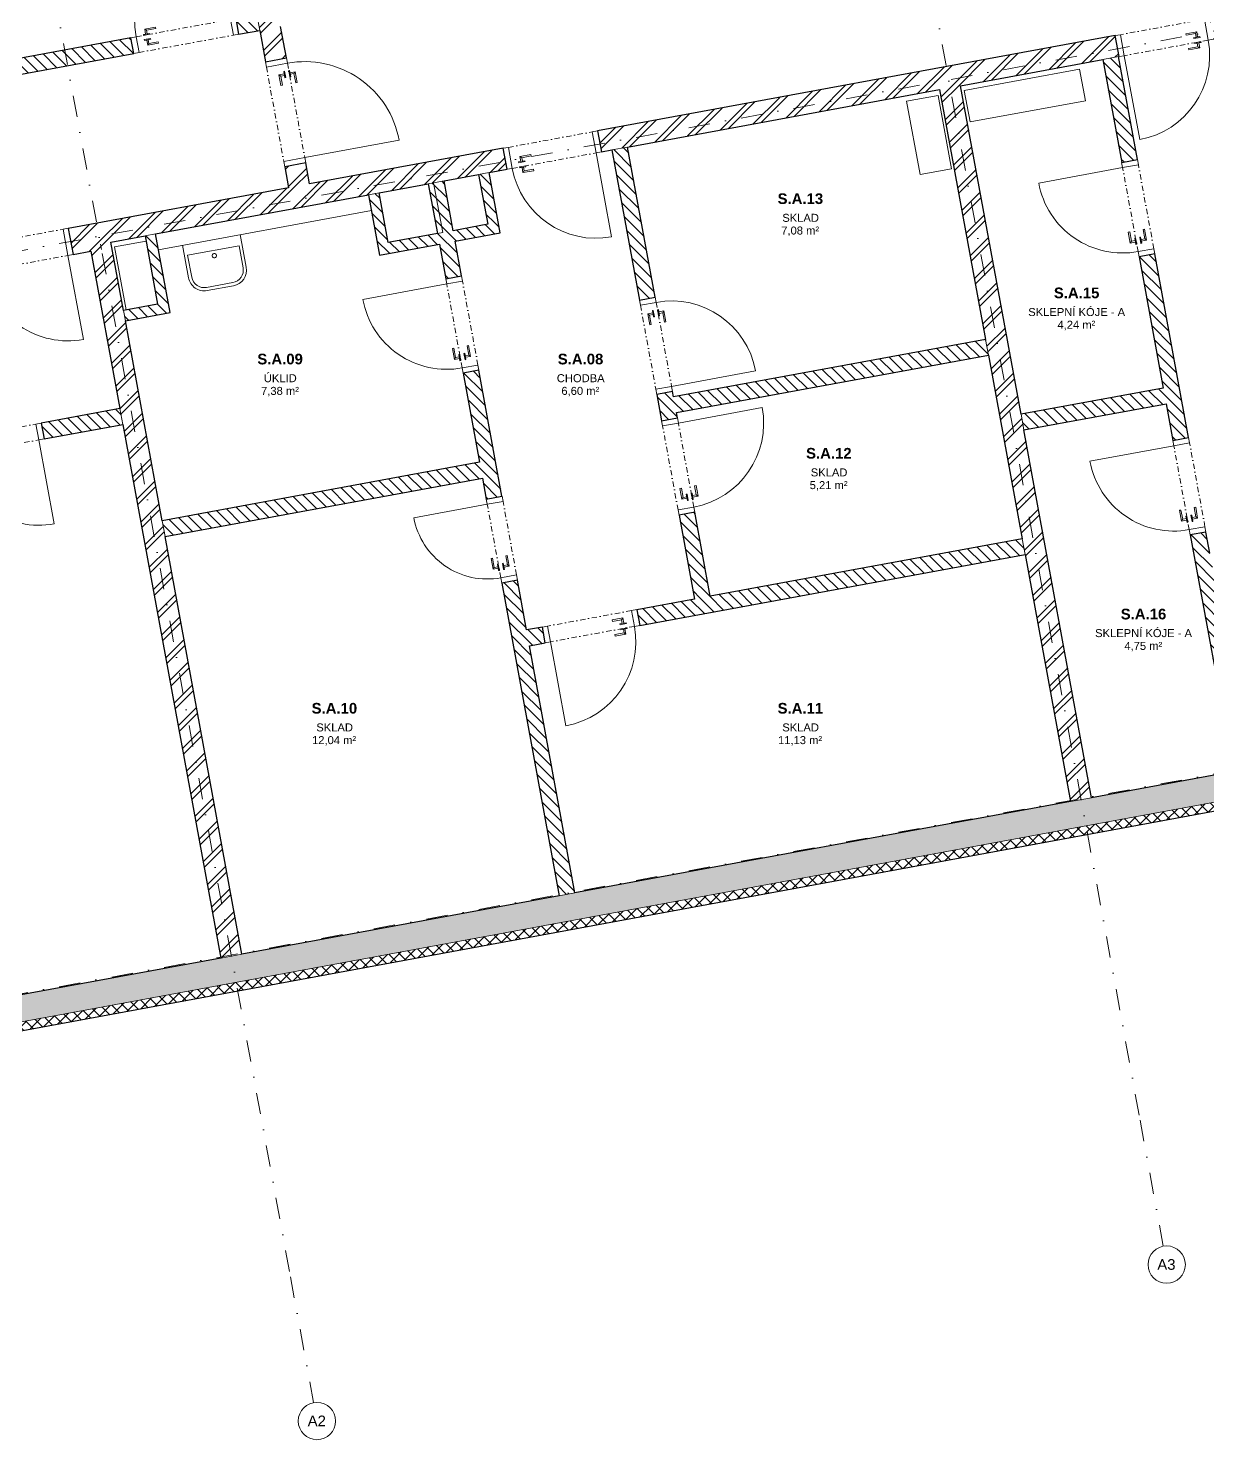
# Model space of a CAD drawing. Header units: millimetres. Extents: x -257414 to 61410, y -2356 to 77022.
# Drawn here: x -94923 to -83864, y -744 to 12512 of the extents above; entities that cross this region are included whole.
import ezdxf

# ---------------------------------------------------------------- set-up
doc = ezdxf.new("R2010")
doc.units = ezdxf.units.MM
doc.linetypes.add('HA_DashDot_10mm-S3mm', pattern=[500, 200, -150, 0, -150])
doc.linetypes.add('HA_DashDot_2_2mm-S0_6mm', pattern=[110, 50, -30, 0, -30])
for name, color, linetype, lineweight in [('-UNDERLAY_A-AREA-____-IDEN', 9, 'Continuous', 9), ('-UNDERLAY_A-DOOR-____-OTLN', 9, 'Continuous', 9), ('-UNDERLAY_A-DOOR-FRAM-MCUT', 9, 'Continuous', 9), ('-UNDERLAY_A-GENM-____-OTLN', 9, 'Continuous', 9), ('-UNDERLAY_A-WALL-____-MCUT', 9, 'Continuous', 9), ('-UNDERLAY_A-WALL-____-PATT', 9, 'Continuous', 25), ('-UNDERLAY_I-WALL-____-MCUT', 9, 'Continuous', 25), ('-UNDERLAY_I-WALL-____-OTLN', 9, 'Continuous', 9), ('-UNDERLAY_P-SANR-FIXT-OTLN', 9, 'Continuous', 9), ('-UNDERLAY_S-GRID-____-IDEN', 9, 'Continuous', 9), ('-UNDERLAY_S-GRID-____-OTLN', 9, 'Continuous', 5), ('A-DOOR-____-MCUT', 9, 'HA_DashDot_2_2mm-S0_6mm', 9), ('A-DOOR-____-OTLN', 9, 'Continuous', 9)]:
    doc.layers.add(name, color=color, linetype=linetype, lineweight=lineweight)
doc.styles.add('Arial_1', font='arial.ttf', dxfattribs={"height": 100})
doc.styles.add('Arial_2', font='arial.ttf', dxfattribs={"height": 75})
doc.styles.add('Arial_B', font='arialbd.ttf', dxfattribs={"height": 100})
pattern_1 = [(45, (39655.53, 4369.22), (-125.7236, 125.7236), []), (45, (39655.53, 4559.72), (-125.7236, 125.7236), [])]
pattern_2 = [(135, (39655.53, 4369.22), (-53.033, -53.033), [])]

# ---------------------------------------------------------------- blocks, each defined once
blk = doc.blocks.new('HA_GM_Shaft_Rectangle _1_ - Default-1406563-1PP')
at = {"layer": '-UNDERLAY_A-GENM-____-OTLN'}
for p, q in [((0, -600), (0, 0)), ((0, 0), (300, 0)), ((300, 0), (300, -600)), ((300, -600), (0, -600))]:
    blk.add_line(p, q, dxfattribs=at)
blk = doc.blocks.new('HA_GM_Shaft_Rectangle _1_ - Default-1406567-1PP')
at = {"layer": '-UNDERLAY_A-GENM-____-OTLN'}
for p, q in [((0, -700), (0, 0)), ((0, 0), (300, 0)), ((300, 0), (300, -700)), ((300, -700), (0, -700))]:
    blk.add_line(p, q, dxfattribs=at)
blk = doc.blocks.new('HA_GM_Shaft_Rectangle _1_ - Default-1406568-1PP')
at = {"layer": '-UNDERLAY_A-GENM-____-OTLN'}
for p, q in [((0, -300), (0, 0)), ((0, 0), (1100, 0)), ((1100, 0), (1100, -300)), ((1100, -300), (0, -300))]:
    blk.add_line(p, q, dxfattribs=at)
blk = doc.blocks.new('HA_DR_Single_Swing_Solid - In_900x1970_SKLEP-1383035-1PP')
at = {"layer": '-UNDERLAY_A-DOOR-FRAM-MCUT'}
for p, q in [((-500, 100), (-450, 100)), ((-450, 100), (-450, -100)), ((450, 100), (500, 100)), ((450, -100), (450, 100)), ((-450, -100), (-500, -100)), ((500, -100), (450, -100))]:
    blk.add_line(p, q, dxfattribs=at)
at = {"layer": 'A-DOOR-____-MCUT'}
for p, q in [((-450, 100), (450, 100)), ((-450, -100), (450, -100))]:
    blk.add_line(p, q, dxfattribs=at)
at = {"layer": 'A-DOOR-____-OTLN', "lineweight": 5}
blk.add_line((450, 1000), (450, 100), dxfattribs=at)
at = {"layer": 'A-DOOR-____-OTLN'}
for p, q in [((-358, 157), (-358, 108)), ((-255, 157), (-358, 157)), ((-343, 108), (-343, 143)), ((-343, 143), (-255, 143)), ((-255, 157), (-255, 143)), ((-380, 108), (-320, 108)), ((-380, 108), (-380, 100)), ((-320, 100), (-380, 100)), ((-380, 60), (-320, 60)), ((-380, 60), (-380, 52)), ((-320, 52), (-380, 52)), ((-358, 52), (-358, 2)), ((-358, 2), (-255, 2)), ((-343, 17), (-343, 52)), ((-255, 17), (-343, 17)), ((-320, 100), (-320, 108)), ((-320, 52), (-320, 60)), ((-255, 17), (-255, 2))]:
    blk.add_line(p, q, dxfattribs=at)
at = {"layer": 'A-DOOR-____-OTLN', "lineweight": 5}
blk.add_arc((450, 100), 900, 90, 180, dxfattribs=at)
at = {"layer": 'A-DOOR-____-OTLN'}
for points in [[(-343, 143), (-343, 143), (-343, 143), (-343, 143), (-343, 143), (-344, 144), (-344, 144), (-345, 145), (-345, 145), (-346, 146), (-347, 147), (-347, 147), (-348, 148), (-348, 148), (-349, 149), (-349, 149), (-350, 150), (-350, 150), (-350, 150), (-351, 151), (-351, 151), (-352, 152), (-352, 152), (-353, 153), (-353, 153), (-354, 154), (-354, 154), (-355, 155), (-355, 155), (-356, 156), (-356, 156), (-357, 157), (-357, 157), (-357, 157), (-358, 157), (-358, 157)], [(-358, 2), (-358, 2), (-357, 3), (-357, 3), (-357, 3), (-356, 4), (-356, 4), (-355, 5), (-355, 5), (-354, 6), (-353, 7), (-353, 7), (-352, 8), (-352, 8), (-351, 9), (-351, 9), (-350, 10), (-350, 10), (-350, 10), (-349, 11), (-349, 11), (-348, 12), (-348, 12), (-347, 13), (-347, 13), (-346, 14), (-346, 14), (-345, 15), (-345, 15), (-344, 16), (-344, 16), (-343, 17), (-343, 17), (-343, 17), (-343, 17), (-343, 17)]]:
    blk.add_open_spline(points, degree=3, knots=[0, 0, 0, 0, 0.083333, 0.125, 0.166667, 0.208333, 0.229167, 0.25, 0.291667, 0.333333, 0.354167, 0.375, 0.395833, 0.416667, 0.4375, 0.458333, 0.479167, 0.5, 0.520833, 0.541667, 0.5625, 0.583333, 0.604167, 0.625, 0.645833, 0.666667, 0.6875, 0.708333, 0.75, 0.770833, 0.791667, 0.833333, 0.875, 0.916667, 1, 1, 1, 1], dxfattribs=at)
blk = doc.blocks.new('HA_DR_Single_Swing_Solid - In_900x1970_SKLEP-1383148-1PP')
at = {"layer": '-UNDERLAY_A-DOOR-FRAM-MCUT'}
for p, q in [((-500, 75), (-450, 75)), ((-450, 75), (-450, -75)), ((450, 75), (500, 75)), ((450, -75), (450, 75)), ((-450, -75), (-500, -75)), ((500, -75), (450, -75))]:
    blk.add_line(p, q, dxfattribs=at)
at = {"layer": 'A-DOOR-____-MCUT'}
for p, q in [((-450, 75), (450, 75)), ((-450, -75), (450, -75))]:
    blk.add_line(p, q, dxfattribs=at)
at = {"layer": 'A-DOOR-____-OTLN', "lineweight": 5}
blk.add_line((450, 975), (450, 75), dxfattribs=at)
at = {"layer": 'A-DOOR-____-OTLN'}
for p, q in [((-380, 83), (-320, 83)), ((-380, 83), (-380, 75)), ((-320, 75), (-380, 75)), ((-380, 35), (-320, 35)), ((-380, 35), (-380, 27)), ((-320, 27), (-380, 27)), ((-358, 132), (-358, 83)), ((-255, 132), (-358, 132)), ((-358, 27), (-358, -22)), ((-343, 83), (-343, 118)), ((-343, 118), (-255, 118)), ((-343, -8), (-343, 27)), ((-320, 75), (-320, 83)), ((-320, 27), (-320, 35)), ((-255, 132), (-255, 118)), ((-358, -22), (-255, -22)), ((-255, -8), (-343, -8)), ((-255, -8), (-255, -22))]:
    blk.add_line(p, q, dxfattribs=at)
at = {"layer": 'A-DOOR-____-OTLN', "lineweight": 5}
blk.add_arc((450, 75), 900, 90, 180, dxfattribs=at)
at = {"layer": 'A-DOOR-____-OTLN'}
for points in [[(-343, 118), (-343, 118), (-343, 118), (-343, 118), (-343, 118), (-344, 119), (-344, 119), (-345, 120), (-345, 120), (-346, 121), (-347, 122), (-347, 122), (-348, 123), (-348, 123), (-349, 124), (-349, 124), (-350, 125), (-350, 125), (-350, 125), (-351, 126), (-351, 126), (-352, 127), (-352, 127), (-353, 128), (-353, 128), (-354, 129), (-354, 129), (-355, 130), (-355, 130), (-356, 131), (-356, 131), (-357, 132), (-357, 132), (-357, 132), (-358, 132), (-358, 132)], [(-358, -22), (-358, -22), (-357, -22), (-357, -22), (-357, -22), (-356, -21), (-356, -21), (-355, -20), (-355, -20), (-354, -19), (-353, -18), (-353, -18), (-352, -17), (-352, -17), (-351, -16), (-351, -16), (-350, -15), (-350, -15), (-350, -15), (-349, -14), (-349, -14), (-348, -13), (-348, -13), (-347, -12), (-347, -12), (-346, -11), (-346, -11), (-345, -10), (-345, -10), (-344, -9), (-344, -9), (-343, -8), (-343, -8), (-343, -8), (-343, -8), (-343, -8)]]:
    blk.add_open_spline(points, degree=3, knots=[0, 0, 0, 0, 0.083333, 0.125, 0.166667, 0.208333, 0.229167, 0.25, 0.291667, 0.333333, 0.354167, 0.375, 0.395833, 0.416667, 0.4375, 0.458333, 0.479167, 0.5, 0.520833, 0.541667, 0.5625, 0.583333, 0.604167, 0.625, 0.645833, 0.666667, 0.6875, 0.708333, 0.75, 0.770833, 0.791667, 0.833333, 0.875, 0.916667, 1, 1, 1, 1], dxfattribs=at)
blk = doc.blocks.new('HA_DR_Single_Swing_Solid - In_800x1970_SKLEP-1384679-1PP')
at = {"layer": '-UNDERLAY_A-DOOR-FRAM-MCUT'}
for p, q in [((-450, 100), (-400, 100)), ((-400, 100), (-400, -100)), ((400, 100), (450, 100)), ((400, -100), (400, 100)), ((-400, -100), (-450, -100)), ((450, -100), (400, -100))]:
    blk.add_line(p, q, dxfattribs=at)
at = {"layer": 'A-DOOR-____-MCUT'}
for p, q in [((-400, 100), (400, 100)), ((-400, -100), (400, -100))]:
    blk.add_line(p, q, dxfattribs=at)
at = {"layer": 'A-DOOR-____-OTLN', "lineweight": 5}
blk.add_line((400, 900), (400, 100), dxfattribs=at)
at = {"layer": 'A-DOOR-____-OTLN'}
for p, q in [((-308, 157), (-308, 108)), ((-205, 157), (-308, 157)), ((-293, 108), (-293, 143)), ((-293, 143), (-205, 143)), ((-205, 157), (-205, 143)), ((-330, 108), (-270, 108)), ((-330, 108), (-330, 100)), ((-270, 100), (-330, 100)), ((-330, 60), (-270, 60)), ((-330, 60), (-330, 52)), ((-270, 52), (-330, 52)), ((-308, 52), (-308, 3)), ((-308, 3), (-205, 3)), ((-293, 17), (-293, 52)), ((-205, 17), (-293, 17)), ((-270, 100), (-270, 108)), ((-270, 52), (-270, 60)), ((-205, 17), (-205, 3))]:
    blk.add_line(p, q, dxfattribs=at)
at = {"layer": 'A-DOOR-____-OTLN', "lineweight": 5}
blk.add_arc((400, 100), 800, 90, 180, dxfattribs=at)
at = {"layer": 'A-DOOR-____-OTLN'}
for points in [[(-293, 143), (-293, 143), (-293, 143), (-293, 143), (-293, 143), (-294, 144), (-294, 144), (-295, 145), (-295, 145), (-296, 146), (-297, 147), (-297, 147), (-298, 148), (-298, 148), (-299, 149), (-299, 149), (-300, 150), (-300, 150), (-300, 150), (-301, 151), (-301, 151), (-302, 152), (-302, 152), (-303, 153), (-303, 153), (-304, 154), (-304, 154), (-305, 155), (-305, 155), (-306, 156), (-306, 156), (-307, 157), (-307, 157), (-307, 157), (-308, 157), (-308, 157)], [(-308, 3), (-308, 3), (-307, 3), (-307, 3), (-307, 3), (-306, 4), (-306, 4), (-305, 5), (-305, 5), (-304, 6), (-303, 7), (-303, 7), (-302, 8), (-302, 8), (-301, 9), (-301, 9), (-300, 10), (-300, 10), (-300, 10), (-299, 11), (-299, 11), (-298, 12), (-298, 12), (-297, 13), (-297, 13), (-296, 14), (-296, 14), (-295, 15), (-295, 15), (-294, 16), (-294, 16), (-293, 17), (-293, 17), (-293, 17), (-293, 17), (-293, 17)]]:
    blk.add_open_spline(points, degree=3, knots=[0, 0, 0, 0, 0.083333, 0.125, 0.166667, 0.208333, 0.229167, 0.25, 0.291667, 0.333333, 0.354167, 0.375, 0.395833, 0.416667, 0.4375, 0.458333, 0.479167, 0.5, 0.520833, 0.541667, 0.5625, 0.583333, 0.604167, 0.625, 0.645833, 0.666667, 0.6875, 0.708333, 0.75, 0.770833, 0.791667, 0.833333, 0.875, 0.916667, 1, 1, 1, 1], dxfattribs=at)
blk = doc.blocks.new('HA_DR_Single_Swing_Solid - In_800x1970_SKLEP-1384801-1PP')
at = {"layer": '-UNDERLAY_A-DOOR-FRAM-MCUT'}
for p, q in [((-450, 75), (-400, 75)), ((-400, 75), (-400, -75)), ((400, 75), (450, 75)), ((400, -75), (400, 75)), ((-400, -75), (-450, -75)), ((450, -75), (400, -75))]:
    blk.add_line(p, q, dxfattribs=at)
at = {"layer": 'A-DOOR-____-MCUT'}
for p, q in [((-400, 75), (400, 75)), ((-400, -75), (400, -75))]:
    blk.add_line(p, q, dxfattribs=at)
at = {"layer": 'A-DOOR-____-OTLN', "lineweight": 5}
blk.add_line((400, 875), (400, 75), dxfattribs=at)
at = {"layer": 'A-DOOR-____-OTLN'}
for p, q in [((-330, 83), (-270, 83)), ((-330, 83), (-330, 75)), ((-270, 75), (-330, 75)), ((-330, 35), (-270, 35)), ((-330, 35), (-330, 27)), ((-270, 27), (-330, 27)), ((-308, 132), (-308, 83)), ((-205, 132), (-308, 132)), ((-308, 27), (-308, -22)), ((-293, 83), (-293, 118)), ((-293, 118), (-205, 118)), ((-293, -8), (-293, 27)), ((-270, 75), (-270, 83)), ((-270, 27), (-270, 35)), ((-205, 132), (-205, 118)), ((-308, -22), (-205, -22)), ((-205, -8), (-293, -8)), ((-205, -8), (-205, -22))]:
    blk.add_line(p, q, dxfattribs=at)
at = {"layer": 'A-DOOR-____-OTLN', "lineweight": 5}
blk.add_arc((400, 75), 800, 90, 180, dxfattribs=at)
at = {"layer": 'A-DOOR-____-OTLN'}
for points in [[(-293, 118), (-293, 118), (-293, 118), (-293, 118), (-293, 118), (-294, 119), (-294, 119), (-295, 120), (-295, 120), (-296, 121), (-297, 122), (-297, 122), (-298, 123), (-298, 123), (-299, 124), (-299, 124), (-300, 125), (-300, 125), (-300, 125), (-301, 126), (-301, 126), (-302, 127), (-302, 127), (-303, 128), (-303, 128), (-304, 129), (-304, 129), (-305, 130), (-305, 130), (-306, 131), (-306, 131), (-307, 132), (-307, 132), (-307, 132), (-308, 132), (-308, 132)], [(-308, -22), (-308, -22), (-307, -22), (-307, -22), (-307, -22), (-306, -21), (-306, -21), (-305, -20), (-305, -20), (-304, -19), (-303, -18), (-303, -18), (-302, -17), (-302, -17), (-301, -16), (-301, -16), (-300, -15), (-300, -15), (-300, -15), (-299, -14), (-299, -14), (-298, -13), (-298, -13), (-297, -12), (-297, -12), (-296, -11), (-296, -11), (-295, -10), (-295, -10), (-294, -9), (-294, -9), (-293, -8), (-293, -8), (-293, -8), (-293, -8), (-293, -8)]]:
    blk.add_open_spline(points, degree=3, knots=[0, 0, 0, 0, 0.083333, 0.125, 0.166667, 0.208333, 0.229167, 0.25, 0.291667, 0.333333, 0.354167, 0.375, 0.395833, 0.416667, 0.4375, 0.458333, 0.479167, 0.5, 0.520833, 0.541667, 0.5625, 0.583333, 0.604167, 0.625, 0.645833, 0.666667, 0.6875, 0.708333, 0.75, 0.770833, 0.791667, 0.833333, 0.875, 0.916667, 1, 1, 1, 1], dxfattribs=at)
blk = doc.blocks.new('HA_DR_Single_Swing_Solid - In_800x1970_SKLEP-1385523-1PP')
at = {"layer": '-UNDERLAY_A-DOOR-FRAM-MCUT'}
for p, q in [((-400, 100), (-450, 100)), ((-400, -100), (-400, 100)), ((450, 100), (400, 100)), ((400, 100), (400, -100)), ((-450, -100), (-400, -100)), ((400, -100), (450, -100))]:
    blk.add_line(p, q, dxfattribs=at)
at = {"layer": 'A-DOOR-____-MCUT'}
for p, q in [((-400, 100), (400, 100)), ((-400, -100), (400, -100))]:
    blk.add_line(p, q, dxfattribs=at)
at = {"layer": 'A-DOOR-____-OTLN'}
for p, q in [((-330, -52), (-270, -52)), ((-330, -52), (-330, -60)), ((-270, -60), (-330, -60)), ((-330, -100), (-270, -100)), ((-330, -100), (-330, -108)), ((-270, -108), (-330, -108)), ((-308, -3), (-308, -52)), ((-205, -3), (-308, -3)), ((-308, -108), (-308, -158)), ((-293, -52), (-293, -18)), ((-293, -18), (-205, -18)), ((-293, -143), (-293, -108)), ((-270, -60), (-270, -52)), ((-270, -108), (-270, -100)), ((-205, -3), (-205, -18)), ((-308, -158), (-205, -158)), ((-205, -143), (-293, -143)), ((-205, -143), (-205, -158))]:
    blk.add_line(p, q, dxfattribs=at)
at = {"layer": 'A-DOOR-____-OTLN', "lineweight": 5}
blk.add_line((400, -900), (400, -100), dxfattribs=at)
blk.add_arc((400, -100), 800, 180, 270, dxfattribs=at)
at = {"layer": 'A-DOOR-____-OTLN'}
for points in [[(-293, -18), (-293, -18), (-293, -17), (-293, -17), (-293, -17), (-294, -16), (-294, -16), (-295, -15), (-295, -15), (-296, -14), (-297, -13), (-297, -13), (-298, -12), (-298, -12), (-299, -11), (-299, -11), (-300, -10), (-300, -10), (-300, -10), (-301, -9), (-301, -9), (-302, -8), (-302, -8), (-303, -7), (-303, -7), (-304, -6), (-304, -6), (-305, -5), (-305, -5), (-306, -4), (-306, -4), (-307, -3), (-307, -3), (-307, -3), (-308, -3), (-308, -3)], [(-308, -158), (-308, -158), (-307, -157), (-307, -157), (-307, -157), (-306, -156), (-306, -156), (-305, -155), (-305, -155), (-304, -154), (-303, -153), (-303, -153), (-302, -152), (-302, -152), (-301, -151), (-301, -151), (-300, -150), (-300, -150), (-300, -150), (-299, -149), (-299, -149), (-298, -148), (-298, -148), (-297, -147), (-297, -147), (-296, -146), (-296, -146), (-295, -145), (-295, -145), (-294, -144), (-294, -144), (-293, -143), (-293, -143), (-293, -143), (-293, -143), (-293, -143)]]:
    blk.add_open_spline(points, degree=3, knots=[0, 0, 0, 0, 0.083333, 0.125, 0.166667, 0.208333, 0.229167, 0.25, 0.291667, 0.333333, 0.354167, 0.375, 0.395833, 0.416667, 0.4375, 0.458333, 0.479167, 0.5, 0.520833, 0.541667, 0.5625, 0.583333, 0.604167, 0.625, 0.645833, 0.666667, 0.6875, 0.708333, 0.75, 0.770833, 0.791667, 0.833333, 0.875, 0.916667, 1, 1, 1, 1], dxfattribs=at)
blk = doc.blocks.new('HA_DR_Single_Swing_Solid - In_800x1970_SKLEP-1385622-1PP')
at = {"layer": '-UNDERLAY_A-DOOR-FRAM-MCUT'}
for p, q in [((-400, 75), (-450, 75)), ((-400, -75), (-400, 75)), ((450, 75), (400, 75)), ((400, 75), (400, -75)), ((-450, -75), (-400, -75)), ((400, -75), (450, -75))]:
    blk.add_line(p, q, dxfattribs=at)
at = {"layer": 'A-DOOR-____-MCUT'}
for p, q in [((-400, 75), (400, 75)), ((-400, -75), (400, -75))]:
    blk.add_line(p, q, dxfattribs=at)
at = {"layer": 'A-DOOR-____-OTLN'}
for p, q in [((-308, 22), (-308, -27)), ((-205, 22), (-308, 22)), ((-293, -27), (-293, 7)), ((-293, 7), (-205, 7)), ((-205, 22), (-205, 7)), ((-330, -27), (-270, -27)), ((-330, -27), (-330, -35)), ((-270, -35), (-330, -35)), ((-330, -75), (-270, -75)), ((-330, -75), (-330, -83)), ((-270, -83), (-330, -83)), ((-308, -83), (-308, -133)), ((-308, -133), (-205, -133)), ((-293, -118), (-293, -83)), ((-205, -118), (-293, -118)), ((-270, -35), (-270, -27)), ((-270, -83), (-270, -75)), ((-205, -118), (-205, -133))]:
    blk.add_line(p, q, dxfattribs=at)
at = {"layer": 'A-DOOR-____-OTLN', "lineweight": 5}
blk.add_line((400, -875), (400, -75), dxfattribs=at)
blk.add_arc((400, -75), 800, 180, 270, dxfattribs=at)
at = {"layer": 'A-DOOR-____-OTLN'}
for points in [[(-293, 7), (-293, 7), (-293, 8), (-293, 8), (-293, 8), (-294, 9), (-294, 9), (-295, 10), (-295, 10), (-296, 11), (-297, 12), (-297, 12), (-298, 13), (-298, 13), (-299, 14), (-299, 14), (-300, 15), (-300, 15), (-300, 15), (-301, 16), (-301, 16), (-302, 17), (-302, 17), (-303, 18), (-303, 18), (-304, 19), (-304, 19), (-305, 20), (-305, 20), (-306, 21), (-306, 21), (-307, 22), (-307, 22), (-307, 22), (-308, 22), (-308, 22)], [(-308, -133), (-308, -133), (-307, -132), (-307, -132), (-307, -132), (-306, -131), (-306, -131), (-305, -130), (-305, -130), (-304, -129), (-303, -128), (-303, -128), (-302, -127), (-302, -127), (-301, -126), (-301, -126), (-300, -125), (-300, -125), (-300, -125), (-299, -124), (-299, -124), (-298, -123), (-298, -123), (-297, -122), (-297, -122), (-296, -121), (-296, -121), (-295, -120), (-295, -120), (-294, -119), (-294, -119), (-293, -118), (-293, -118), (-293, -118), (-293, -118), (-293, -118)]]:
    blk.add_open_spline(points, degree=3, knots=[0, 0, 0, 0, 0.083333, 0.125, 0.166667, 0.208333, 0.229167, 0.25, 0.291667, 0.333333, 0.354167, 0.375, 0.395833, 0.416667, 0.4375, 0.458333, 0.479167, 0.5, 0.520833, 0.541667, 0.5625, 0.583333, 0.604167, 0.625, 0.645833, 0.666667, 0.6875, 0.708333, 0.75, 0.770833, 0.791667, 0.833333, 0.875, 0.916667, 1, 1, 1, 1], dxfattribs=at)
blk = doc.blocks.new('HA_DR_Single_Swing_Solid - In_700x1970_SKLEP-1385845-1PP')
at = {"layer": '-UNDERLAY_A-DOOR-FRAM-MCUT'}
for p, q in [((-400, 75), (-350, 75)), ((-350, 75), (-350, -75)), ((350, 75), (400, 75)), ((350, -75), (350, 75)), ((-350, -75), (-400, -75)), ((400, -75), (350, -75))]:
    blk.add_line(p, q, dxfattribs=at)
at = {"layer": 'A-DOOR-____-MCUT'}
for p, q in [((-350, 75), (350, 75)), ((-350, -75), (350, -75))]:
    blk.add_line(p, q, dxfattribs=at)
at = {"layer": 'A-DOOR-____-OTLN', "lineweight": 5}
blk.add_line((350, 775), (350, 75), dxfattribs=at)
at = {"layer": 'A-DOOR-____-OTLN'}
for p, q in [((-280, 83), (-220, 83)), ((-280, 83), (-280, 75)), ((-220, 75), (-280, 75)), ((-280, 35), (-220, 35)), ((-280, 35), (-280, 27)), ((-220, 27), (-280, 27)), ((-258, 132), (-258, 83)), ((-155, 132), (-258, 132)), ((-258, 27), (-258, -22)), ((-243, 83), (-243, 118)), ((-243, 118), (-155, 118)), ((-243, -8), (-243, 27)), ((-220, 75), (-220, 83)), ((-220, 27), (-220, 35)), ((-155, 132), (-155, 118)), ((-258, -22), (-155, -22)), ((-155, -8), (-243, -8)), ((-155, -8), (-155, -22))]:
    blk.add_line(p, q, dxfattribs=at)
at = {"layer": 'A-DOOR-____-OTLN', "lineweight": 5}
blk.add_arc((350, 75), 700, 90, 180, dxfattribs=at)
at = {"layer": 'A-DOOR-____-OTLN'}
for points in [[(-243, 118), (-243, 118), (-243, 118), (-243, 118), (-243, 118), (-244, 119), (-244, 119), (-245, 120), (-245, 120), (-246, 121), (-247, 122), (-247, 122), (-248, 123), (-248, 123), (-249, 124), (-249, 124), (-250, 125), (-250, 125), (-250, 125), (-251, 126), (-251, 126), (-252, 127), (-252, 127), (-253, 128), (-253, 128), (-254, 129), (-254, 129), (-255, 130), (-255, 130), (-256, 131), (-256, 131), (-257, 132), (-257, 132), (-257, 132), (-258, 132), (-258, 132)], [(-258, -22), (-258, -22), (-257, -22), (-257, -22), (-257, -22), (-256, -21), (-256, -21), (-255, -20), (-255, -20), (-254, -19), (-253, -18), (-253, -18), (-252, -17), (-252, -17), (-251, -16), (-251, -16), (-250, -15), (-250, -15), (-250, -15), (-249, -14), (-249, -14), (-248, -13), (-248, -13), (-247, -12), (-247, -12), (-246, -11), (-246, -11), (-245, -10), (-245, -10), (-244, -9), (-244, -9), (-243, -8), (-243, -8), (-243, -8), (-243, -8), (-243, -8)]]:
    blk.add_open_spline(points, degree=3, knots=[0, 0, 0, 0, 0.083333, 0.125, 0.166667, 0.208333, 0.229167, 0.25, 0.291667, 0.333333, 0.354167, 0.375, 0.395833, 0.416667, 0.4375, 0.458333, 0.479167, 0.5, 0.520833, 0.541667, 0.5625, 0.583333, 0.604167, 0.625, 0.645833, 0.666667, 0.6875, 0.708333, 0.75, 0.770833, 0.791667, 0.833333, 0.875, 0.916667, 1, 1, 1, 1], dxfattribs=at)
blk = doc.blocks.new('HA_DR_Single_Swing_Solid - In_800x1970_SKLEP-1386748-1PP')
at = {"layer": '-UNDERLAY_A-DOOR-FRAM-MCUT'}
for p, q in [((-400, 125), (-450, 125)), ((-400, -125), (-400, 125)), ((450, 125), (400, 125)), ((400, 125), (400, -125)), ((-450, -125), (-400, -125)), ((400, -125), (450, -125))]:
    blk.add_line(p, q, dxfattribs=at)
at = {"layer": 'A-DOOR-____-MCUT'}
for p, q in [((-400, 125), (400, 125)), ((-400, -125), (400, -125))]:
    blk.add_line(p, q, dxfattribs=at)
at = {"layer": 'A-DOOR-____-OTLN'}
for p, q in [((-330, -77), (-270, -77)), ((-330, -77), (-330, -85)), ((-270, -85), (-330, -85)), ((-330, -125), (-270, -125)), ((-330, -125), (-330, -133)), ((-308, -28), (-308, -77)), ((-205, -28), (-308, -28)), ((-293, -77), (-293, -43)), ((-293, -43), (-205, -43)), ((-270, -85), (-270, -77)), ((-270, -133), (-270, -125)), ((-205, -28), (-205, -43)), ((-270, -133), (-330, -133)), ((-308, -133), (-308, -183)), ((-308, -183), (-205, -183)), ((-293, -168), (-293, -133)), ((-205, -168), (-293, -168)), ((-205, -168), (-205, -183))]:
    blk.add_line(p, q, dxfattribs=at)
at = {"layer": 'A-DOOR-____-OTLN', "lineweight": 5}
blk.add_line((400, -925), (400, -125), dxfattribs=at)
blk.add_arc((400, -125), 800, 180, 270, dxfattribs=at)
at = {"layer": 'A-DOOR-____-OTLN'}
for points in [[(-293, -43), (-293, -43), (-293, -42), (-293, -42), (-293, -42), (-294, -41), (-294, -41), (-295, -40), (-295, -40), (-296, -39), (-297, -38), (-297, -38), (-298, -37), (-298, -37), (-299, -36), (-299, -36), (-300, -35), (-300, -35), (-300, -35), (-301, -34), (-301, -34), (-302, -33), (-302, -33), (-303, -32), (-303, -32), (-304, -31), (-304, -31), (-305, -30), (-305, -30), (-306, -29), (-306, -29), (-307, -28), (-307, -28), (-307, -28), (-308, -28), (-308, -28)], [(-308, -183), (-308, -183), (-307, -182), (-307, -182), (-307, -182), (-306, -181), (-306, -181), (-305, -180), (-305, -180), (-304, -179), (-303, -178), (-303, -178), (-302, -177), (-302, -177), (-301, -176), (-301, -176), (-300, -175), (-300, -175), (-300, -175), (-299, -174), (-299, -174), (-298, -173), (-298, -173), (-297, -172), (-297, -172), (-296, -171), (-296, -171), (-295, -170), (-295, -170), (-294, -169), (-294, -169), (-293, -168), (-293, -168), (-293, -168), (-293, -168), (-293, -168)]]:
    blk.add_open_spline(points, degree=3, knots=[0, 0, 0, 0, 0.083333, 0.125, 0.166667, 0.208333, 0.229167, 0.25, 0.291667, 0.333333, 0.354167, 0.375, 0.395833, 0.416667, 0.4375, 0.458333, 0.479167, 0.5, 0.520833, 0.541667, 0.5625, 0.583333, 0.604167, 0.625, 0.645833, 0.666667, 0.6875, 0.708333, 0.75, 0.770833, 0.791667, 0.833333, 0.875, 0.916667, 1, 1, 1, 1], dxfattribs=at)
blk = doc.blocks.new('HA_GM_Shaft_Rectangle _1_ - Default-1406724-1PP')
at = {"layer": '-UNDERLAY_A-GENM-____-OTLN'}
for p, q in [((0, -650), (0, 0)), ((0, 0), (325, 0)), ((325, 0), (325, -650)), ((325, -650), (0, -650))]:
    blk.add_line(p, q, dxfattribs=at)
blk = doc.blocks.new('HA_GM_Shaft_Rectangle _1_ - Default-1439012-1PP')
at = {"layer": '-UNDERLAY_A-GENM-____-OTLN'}
for p, q in [((0, -475), (0, 0)), ((0, 0), (520, 0)), ((520, 0), (520, -475)), ((520, -475), (0, -475))]:
    blk.add_line(p, q, dxfattribs=at)
blk = doc.blocks.new('ABMV_WashBasin_Generic - 550x460-1437303-1PP')
at = {"layer": '-UNDERLAY_P-SANR-FIXT-OTLN'}
for p, q in [((250, 535), (0, 535)), ((0, 505), (250, 505)), ((-150, 385), (-150, 75)), ((-120, 175), (-120, 385)), ((370, 385), (370, 175)), ((400, 75), (400, 385)), ((370, 175), (-120, 175))]:
    blk.add_line(p, q, dxfattribs=at)
for centre, radius, start, end in [((0, 385), 150, 90, 180), ((250, 385), 150, 360, 90), ((0, 385), 120, 90, 180), ((250, 385), 120, 360, 90), ((125, 225), 20, 90, 270), ((125, 225), 20, 270, 90)]:
    blk.add_arc(centre, radius, start, end, dxfattribs=at)
blk = doc.blocks.new('Grid - Radius 3_5mm-353793-1PP')
at = {"layer": '-UNDERLAY_S-GRID-____-IDEN'}
blk.add_circle((0, 0), 3.5, dxfattribs=at)
blk = doc.blocks.new('A$C4e1402a9')
at = {"layer": '-UNDERLAY_A-WALL-____-PATT', "lineweight": 5}
h = blk.add_hatch(dxfattribs=at)
h.set_pattern_fill('FP_1', color=256, style=0, pattern_type=2)
h.set_pattern_definition(pattern_1)
h.paths.add_polyline_path([(48159, 13026), (48356, 13062), (48320, 13259), (48123, 13223)])
h.paths.add_polyline_path([(47942, 14206), (48139, 14243), (47528, 17562), (47331, 17526), (47888, 14501)])
h = blk.add_hatch(dxfattribs=at)
h.set_pattern_fill('FP_1', color=256, style=0, pattern_type=2)
h.set_pattern_definition(pattern_1)
h.paths.add_polyline_path([(46396, 12498), (50207, 13200), (50170, 13396), (46359, 12695)])
h.paths.add_polyline_path([(51092, 13363), (55945, 14256), (55909, 14452), (51056, 13559)])
h.paths.add_polyline_path([(56830, 14419), (61273, 15236), (61287, 15442), (56794, 14615), (56828, 14434)])
h = blk.add_hatch(dxfattribs=at)
h.set_pattern_fill('FP_3', color=256, style=0, pattern_type=2)
h.set_pattern_definition(pattern_2)
h.paths.add_polyline_path([(44868, 13946), (46708, 14284), (46680, 14432), (44841, 14093)])
h.paths.add_polyline_path([(47691, 14465), (47888, 14501), (47861, 14649), (47664, 14613)])
h = blk.add_hatch(dxfattribs=at)
h.set_pattern_fill('FP_3', color=256, style=0, pattern_type=2)
h.set_pattern_definition(pattern_2)
h.paths.add_polyline_path([(57021, 7555), (57168, 7582), (56760, 9800), (56613, 9772), (56644, 9600)])
h.paths.add_polyline_path([(56450, 10658), (56597, 10685), (56281, 12406), (56133, 12379), (56435, 10738)])
h.paths.add_polyline_path([(55970, 13264), (56118, 13291), (55940, 14255), (55793, 14228), (55807, 14149)])
h = blk.add_hatch(dxfattribs=at)
h.set_pattern_fill('FP_1', color=256, style=0, pattern_type=2)
h.set_pattern_definition(pattern_1)
h.paths.add_polyline_path([(55491, 7273), (55688, 7309), (54460, 13982), (54263, 13946), (55482, 7326)])
h = blk.add_hatch(dxfattribs=at)
h.set_pattern_fill('FP_3', color=256, style=0, pattern_type=2)
h.set_pattern_definition(pattern_2)
h.paths.add_polyline_path([(51965, 9171), (52112, 9198), (51967, 9985), (51820, 9958), (51886, 9600)])
h.paths.add_polyline_path([(51657, 10843), (51805, 10870), (51759, 11116), (51612, 11089)])
h.paths.add_polyline_path([(51449, 11974), (51596, 12001), (51338, 13408), (51190, 13381)])
h = blk.add_hatch(dxfattribs=at)
h.set_pattern_fill('FP_3', color=256, style=0, pattern_type=2)
h.set_pattern_definition(pattern_2)
h.paths.add_polyline_path([(50027, 12684), (50125, 12702), (50039, 13169), (49941, 13151), (49967, 13012)])
h = blk.add_hatch(dxfattribs=at)
h.set_pattern_fill('FP_3', color=256, style=0, pattern_type=2)
h.set_pattern_definition(pattern_2)
h.paths.add_polyline_path([(50697, 6391), (50844, 6418), (50305, 9349), (50158, 9322), (50525, 7326)])
h.paths.add_polyline_path([(50013, 10109), (50160, 10136), (49943, 11316), (49796, 11289), (49977, 10305)])
h.paths.add_polyline_path([(49633, 12174), (49780, 12201), (49617, 13091), (49469, 13064), (49573, 12498)])
h = blk.add_hatch(dxfattribs=at)
h.set_pattern_fill('FP_3', color=256, style=0, pattern_type=2)
h.set_pattern_definition(pattern_2)
h.paths.add_polyline_path([(49012, 12395), (49111, 12413), (49007, 12979), (48908, 12961)])
h = blk.add_hatch(dxfattribs=at)
h.set_pattern_fill('FP_1', color=256, style=0, pattern_type=2)
h.set_pattern_definition(pattern_1)
h.paths.add_polyline_path([(38429, 10981), (45254, 12237), (45209, 12483), (38383, 11227)])
h.paths.add_polyline_path([(46139, 12400), (46405, 12449), (46359, 12695), (46094, 12646), (46131, 12444)])
h = blk.add_hatch(dxfattribs=at)
h.set_pattern_fill('FP_3', color=256, style=0, pattern_type=2)
h.set_pattern_definition(pattern_2)
h.paths.add_polyline_path([(49111, 12413), (49573, 12498), (49555, 12597), (49093, 12512)])
h = blk.add_hatch(dxfattribs=at)
h.set_pattern_fill('FP_3', color=256, style=0, pattern_type=2)
h.set_pattern_definition(pattern_2)
h.paths.add_polyline_path([(49721, 12526), (50143, 12603), (50125, 12702), (49702, 12624)])
h = blk.add_hatch(dxfattribs=at)
h.set_pattern_fill('FP_1', color=256, style=0, pattern_type=2)
h.set_pattern_definition(pattern_1)
h.paths.add_polyline_path([(47525, 5807), (47722, 5843), (46494, 12516), (46396, 12498), (46405, 12449), (46306, 12431), (47246, 7326)])
h = blk.add_hatch(dxfattribs=at)
h.set_pattern_fill('FP_3', color=256, style=0, pattern_type=2)
h.set_pattern_definition(pattern_2)
h.paths.add_polyline_path([(46949, 11838), (47048, 11856), (46912, 12593), (46814, 12575), (46942, 11875)])
h = blk.add_hatch(dxfattribs=at)
h.set_pattern_fill('FP_3', color=256, style=0, pattern_type=2)
h.set_pattern_definition(pattern_2)
h.paths.add_polyline_path([(46630, 11779), (46949, 11838), (46931, 11936), (46612, 11877), (46612, 11875)])
h = blk.add_hatch(dxfattribs=at)
h.set_pattern_fill('FP_3', color=256, style=0, pattern_type=2)
h.set_pattern_definition(pattern_2)
h.paths.add_polyline_path([(51796, 10920), (54721, 11458), (54694, 11605), (51768, 11067)])
h = blk.add_hatch(dxfattribs=at)
h.set_pattern_fill('FP_3', color=256, style=0, pattern_type=2)
h.set_pattern_definition(pattern_2)
h.paths.add_polyline_path([(55054, 10757), (56386, 11002), (56359, 11149), (55027, 10904)])
h = blk.add_hatch(dxfattribs=at)
h.set_pattern_fill('FP_3', color=256, style=0, pattern_type=2)
h.set_pattern_definition(pattern_2)
h.paths.add_polyline_path([(43168, 10176), (44982, 10510), (44955, 10657), (43140, 10323)])
h.paths.add_polyline_path([(45867, 10673), (46605, 10808), (46578, 10956), (45840, 10820), (45855, 10738)])
h = blk.add_hatch(dxfattribs=at)
h.set_pattern_fill('FP_3', color=256, style=0, pattern_type=2)
h.set_pattern_definition(pattern_2)
h.paths.add_polyline_path([(47002, 9758), (49977, 10305), (49950, 10453), (46974, 9905)])
h = blk.add_hatch(dxfattribs=at)
h.set_pattern_fill('FP_3', color=256, style=0, pattern_type=2)
h.set_pattern_definition(pattern_2)
h.paths.add_polyline_path([(50418, 8734), (50566, 8761), (50539, 8909), (50391, 8882)])
h.paths.add_polyline_path([(51451, 8924), (55065, 9589), (55038, 9737), (51424, 9072), (51431, 9032)])
h = blk.add_hatch(dxfattribs=at)
h.set_pattern_fill('FP_2', color=256, style=0, pattern_type=2)
h.set_pattern_definition([(45, (39655.53, 4369.22), (0, 106.06602), [75, -75]), (135, (39655.53, 4425.29), (-106.06602, 7e-15), [75, -75])])
h.paths.add_polyline_path([(39447, 4066), (61035, 8039), (61052, 8297), (39402, 4312)])
h = blk.add_hatch(dxfattribs=at)
h.set_pattern_fill('FP_15', color=256, style=0, pattern_type=2)
h.set_pattern_definition([(45, (39655.53, 4369.22), (-53.033, 53.033), []), (135, (39655.53, 4369.22), (-53.033, -53.033), [])])
h.paths.add_polyline_path([(39383, 3973), (61029, 7957), (61035, 8039), (39368, 4052)])
at = {"layer": '-UNDERLAY_A-WALL-____-MCUT'}
for p, q in [((47888, 14501), (47861, 14649)), ((55940, 14255), (55793, 14228)), ((51338, 13408), (51190, 13381)), ((50039, 13169), (49941, 13151)), ((49617, 13091), (49469, 13064)), ((49007, 12979), (48908, 12961)), ((46405, 12449), (46396, 12498)), ((46912, 12593), (46814, 12575)), ((46612, 11877), (46630, 11779)), ((54721, 11458), (54694, 11605)), ((46605, 10808), (46578, 10956)), ((55027, 10904), (55054, 10757)), ((46974, 9905), (47002, 9758)), ((55065, 9589), (55038, 9737)), ((39447, 4066), (61035, 8039)), ((55491, 7273), (55688, 7309)), ((50697, 6391), (50844, 6418)), ((47525, 5807), (47722, 5843))]:
    blk.add_line(p, q, dxfattribs=at)
at = {"layer": '-UNDERLAY_A-WALL-____-MCUT', "lineweight": 25}
blk.add_line((39383, 3973), (61110, 7972), dxfattribs=at)
at = {"layer": '-UNDERLAY_I-WALL-____-MCUT'}
for p, q in [((47664, 14613), (47691, 14465)), ((47691, 14465), (47888, 14501)), ((47888, 14501), (47942, 14206)), ((48139, 14243), (48084, 14538)), ((55909, 14452), (51056, 13559)), ((55945, 14256), (55909, 14452)), ((46680, 14432), (44989, 14120)), ((46708, 14284), (46680, 14432)), ((44868, 13946), (46708, 14284)), ((47942, 14206), (48139, 14243)), ((54460, 13982), (55793, 14228)), ((55793, 14228), (55970, 13264)), ((55940, 14255), (55945, 14256)), ((56118, 13291), (55940, 14255)), ((51338, 13408), (54263, 13946)), ((54263, 13946), (54694, 11605)), ((55027, 10904), (54460, 13982)), ((51056, 13559), (51092, 13363)), ((50170, 13396), (48356, 13062)), ((50207, 13200), (50170, 13396)), ((51596, 12001), (51338, 13408)), ((48320, 13259), (48123, 13223)), ((48356, 13062), (48320, 13259)), ((51092, 13363), (51190, 13381)), ((51190, 13381), (51449, 11974)), ((55970, 13264), (56118, 13291)), ((48123, 13223), (48159, 13026)), ((49617, 13091), (49941, 13151)), ((49941, 13151), (50027, 12684)), ((50039, 13169), (50207, 13200)), ((50143, 12603), (50039, 13169)), ((48159, 13026), (46094, 12646)), ((49007, 12979), (49469, 13064)), ((49469, 13064), (49555, 12597)), ((49702, 12624), (49617, 13091)), ((46912, 12593), (48908, 12961)), ((48908, 12961), (49012, 12395)), ((49093, 12512), (49007, 12979)), ((46094, 12646), (46139, 12400)), ((49555, 12597), (49093, 12512)), ((50027, 12684), (49702, 12624)), ((49721, 12526), (50143, 12603)), ((46494, 12516), (46814, 12575)), ((46612, 11877), (46494, 12516)), ((46814, 12575), (46931, 11936)), ((47048, 11856), (46912, 12593)), ((49012, 12395), (49573, 12498)), ((49573, 12498), (49633, 12174)), ((49780, 12201), (49721, 12526)), ((46139, 12400), (46306, 12431)), ((46306, 12431), (46578, 10956)), ((56281, 12406), (56133, 12379)), ((56133, 12379), (56359, 11149)), ((56597, 10685), (56281, 12406)), ((49633, 12174), (49780, 12201)), ((46931, 11936), (46612, 11877)), ((51449, 11974), (51596, 12001)), ((46630, 11779), (47048, 11856)), ((46974, 9905), (46630, 11779)), ((54694, 11605), (51768, 11067)), ((51796, 10920), (54721, 11458)), ((54721, 11458), (55038, 9737)), ((49943, 11316), (49796, 11289)), ((49796, 11289), (49950, 10453)), ((50160, 10136), (49943, 11316)), ((56359, 11149), (55027, 10904)), ((51759, 11116), (51612, 11089)), ((51612, 11089), (51657, 10843)), ((51768, 11067), (51759, 11116)), ((46578, 10956), (45840, 10820)), ((51657, 10843), (51805, 10870)), ((51805, 10870), (51796, 10920)), ((55054, 10757), (56386, 11002)), ((56386, 11002), (56450, 10658)), ((45840, 10820), (45867, 10673)), ((45867, 10673), (46605, 10808)), ((46605, 10808), (47525, 5807)), ((55688, 7309), (55054, 10757)), ((56450, 10658), (56597, 10685)), ((49950, 10453), (46974, 9905)), ((47002, 9758), (49977, 10305)), ((49977, 10305), (50013, 10109)), ((50013, 10109), (50160, 10136)), ((51967, 9985), (51820, 9958)), ((51820, 9958), (51965, 9171)), ((52112, 9198), (51967, 9985)), ((47722, 5843), (47002, 9758)), ((55038, 9737), (52112, 9198)), ((56760, 9800), (56613, 9772)), ((56613, 9772), (57021, 7555)), ((56796, 9603), (56760, 9800)), ((51451, 8924), (55065, 9589)), ((55065, 9589), (55491, 7273)), ((50305, 9349), (50158, 9322)), ((50158, 9322), (50697, 6391)), ((50391, 8882), (50305, 9349)), ((51965, 9171), (51424, 9072)), ((51424, 9072), (51451, 8924)), ((50539, 8909), (50391, 8882)), ((50566, 8761), (50539, 8909)), ((50418, 8734), (50566, 8761)), ((50844, 6418), (50418, 8734)), ((57021, 7555), (55688, 7309)), ((55491, 7273), (50844, 6418)), ((50697, 6391), (47722, 5843)), ((47525, 5807), (44088, 5175))]:
    blk.add_line(p, q, dxfattribs=at)
at = {"layer": '-UNDERLAY_I-WALL-____-OTLN'}
blk.add_line((48936, 12813), (46939, 12446), dxfattribs=at)
at = {"layer": '-UNDERLAY_S-GRID-____-OTLN', "linetype": 'HA_DashDot_10mm-S3mm', "lineweight": 9}
for p, q in [((56134, 4336), (52979, 21481)), ((48167, 2870), (45012, 20015)), ((66371, 16250), (35724, 10611)), ((66371, 9285), (36872, 3857)), ((56360, 3106), (56134, 4336)), ((48394, 1640), (48167, 2870))]:
    blk.add_line(p, q, dxfattribs=at)
at = {"layer": '-UNDERLAY_A-DOOR-____-OTLN'}
for name, p, rotation in [('HA_DR_Single_Swing_Solid - In_900x1970_SKLEP-1383148-1PP', (47186, 14449), 10.42708866108196), ('HA_DR_Single_Swing_Solid - In_800x1970_SKLEP-1384679-1PP', (56370, 14435), 190.4270886610821), ('HA_DR_Single_Swing_Solid - In_900x1970_SKLEP-1383035-1PP', (48131, 13733), 280.4270886610819), ('HA_DR_Single_Swing_Solid - In_800x1970_SKLEP-1385523-1PP', (50631, 13379), 10.42708866108217), ('HA_DR_Single_Swing_Solid - In_800x1970_SKLEP-1384801-1PP', (56125, 12835), 100.4270886610821), ('HA_DR_Single_Swing_Solid - In_800x1970_SKLEP-1386748-1PP', (45674, 12442), 10.4270886610822), ('HA_DR_Single_Swing_Solid - In_800x1970_SKLEP-1384801-1PP', (49788, 11745), 100.4270886610821), ('HA_DR_Single_Swing_Solid - In_800x1970_SKLEP-1384801-1PP', (51604, 11545), 280.4270886610821), ('HA_DR_Single_Swing_Solid - In_800x1970_SKLEP-1385622-1PP', (51812, 10414), 100.4270886610821), ('HA_DR_Single_Swing_Solid - In_800x1970_SKLEP-1385622-1PP', (45411, 10665), 10.4270886610822), ('HA_DR_Single_Swing_Solid - In_800x1970_SKLEP-1384801-1PP', (56605, 10229), 100.4270886610821), ('HA_DR_Single_Swing_Solid - In_700x1970_SKLEP-1385845-1PP', (50159, 9729), 100.4270886610821), ('HA_DR_Single_Swing_Solid - In_800x1970_SKLEP-1384801-1PP', (50995, 8917), 190.4270886610822)]:
    blk.add_blockref(name, p, dxfattribs=dict(at, rotation=rotation))
at = {"layer": '-UNDERLAY_A-GENM-____-OTLN', "rotation": 10.42708866108199}
for name, p in [('HA_GM_Shaft_Rectangle _1_ - Default-1406568-1PP', (54494, 13938)), ('HA_GM_Shaft_Rectangle _1_ - Default-1406567-1PP', (53953, 13838)), ('HA_GM_Shaft_Rectangle _1_ - Default-1406563-1PP', (46528, 12472))]:
    blk.add_blockref(name, p, dxfattribs=at)
at = {"layer": '-UNDERLAY_A-GENM-____-OTLN', "lineweight": 5, "rotation": 10.42708866108199}
for name, p in [('HA_GM_Shaft_Rectangle _1_ - Default-1439012-1PP', (49007, 12979)), ('HA_GM_Shaft_Rectangle _1_ - Default-1406724-1PP', (46494, 12516))]:
    blk.add_blockref(name, p, dxfattribs=at)
at = {"layer": '-UNDERLAY_P-SANR-FIXT-OTLN', "rotation": 190.4270886610819}
blk.add_blockref('ABMV_WashBasin_Generic - 550x460-1437303-1PP', (47545, 12634), dxfattribs=at)
at = {"layer": '-UNDERLAY_S-GRID-____-IDEN', "xscale": 49.99999999999997, "yscale": 49.99999999999997, "zscale": 49.99999999999997, "rotation": 10.4270886610821}
for p in [(56392, 2934), (48425, 1468)]:
    blk.add_blockref('Grid - Radius 3_5mm-353793-1PP', p, dxfattribs=at)
at = {"layer": '-UNDERLAY_A-AREA-____-IDEN', "lineweight": 5, "attachment_point": 1}
for s, insert, char_height, width, style in [('S.A.13', (52744, 12974), 100, 529.11, 'Arial_B'), ('SKLAD', (52788, 12782), 75, 416.88, 'Arial_2'), ('7,08 m²', (52778, 12663), 75, 440.93, 'Arial_2'), ('S.A.15', (55334, 12091), 100, 529.11, 'Arial_B'), ('SKLEPNÍ KÓJE - A', (55094, 11899), 75, 1106.33, 'Arial_2'), ('4,24 m²', (55368, 11780), 75, 440.93, 'Arial_2'), ('S.A.09', (47866, 11471), 100, 529.11, 'Arial_B'), ('S.A.08', (50683, 11471), 100, 529.11, 'Arial_B'), ('ÚKLID', (47927, 11279), 75, 376.79, 'Arial_2'), ('CHODBA', (50674, 11279), 75, 545.15, 'Arial_2'), ('7,38 m²', (47901, 11160), 75, 440.93, 'Arial_2'), ('6,60 m²', (50717, 11160), 75, 440.93, 'Arial_2'), ('S.A.12', (53011, 10588), 100, 529.11, 'Arial_B'), ('SKLAD', (53055, 10396), 75, 416.88, 'Arial_2'), ('5,21 m²', (53045, 10277), 75, 440.93, 'Arial_2'), ('S.A.16', (55961, 9081), 100, 529.11, 'Arial_B'), ('SKLEPNÍ KÓJE - A', (55721, 8890), 75, 1106.33, 'Arial_2'), ('4,75 m²', (55995, 8770), 75, 440.93, 'Arial_2'), ('S.A.10', (48375, 8198), 100, 529.11, 'Arial_B'), ('S.A.11', (52744, 8198), 100, 529.11, 'Arial_B'), ('SKLAD', (48419, 8006), 75, 416.88, 'Arial_2'), ('SKLAD', (52788, 8006), 75, 416.88, 'Arial_2'), ('12,04 m²', (48379, 7887), 75, 513.08, 'Arial_2'), ('11,13 m²', (52748, 7887), 75, 513.08, 'Arial_2')]:
    blk.add_mtext(s, dxfattribs=dict(at, insert=insert, char_height=char_height, width=width, style=style))
at = {"layer": '-UNDERLAY_S-GRID-____-IDEN', "lineweight": 5, "char_height": 100, "width": 212.45, "attachment_point": 1, "style": 'Arial_1'}
for s, insert in [('A3', (56304, 2985)), ('A2', (48338, 1519))]:
    blk.add_mtext(s, dxfattribs=dict(at, insert=insert))

msp = doc.modelspace()

# ---------------------------------------------------------------- block references
at = {"color": 252}
msp.add_blockref('A$C4e1402a9', (-140641, -2009), dxfattribs=at)

doc.saveas('drawing.dxf')
